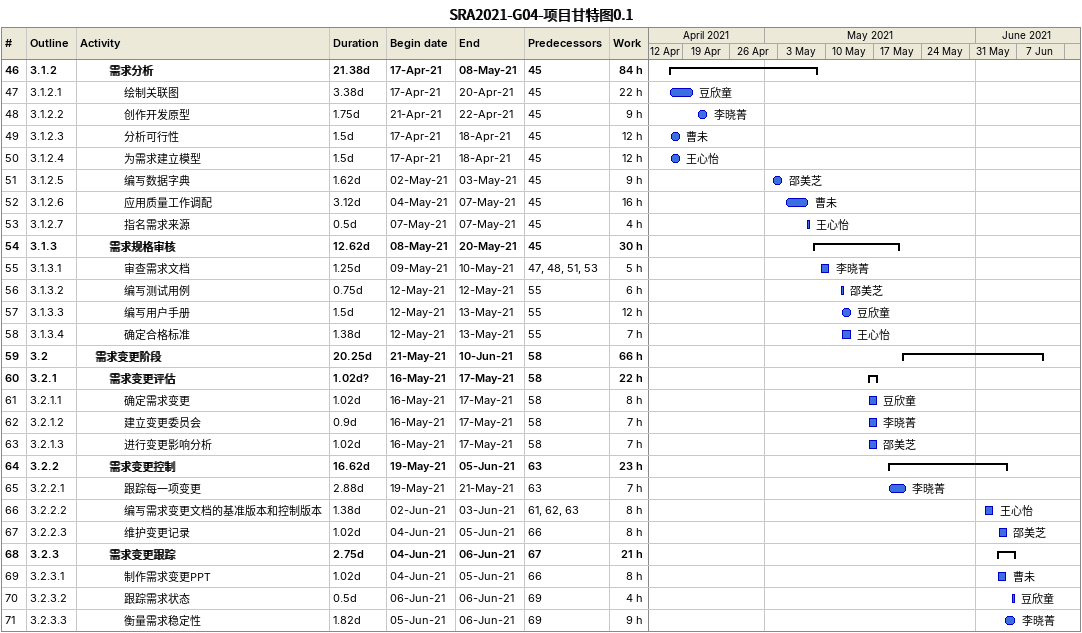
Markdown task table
SRA2021-G04-项目甘特图0.1

| ID | WBS | Task | Duration | Start | Finish | Predecessors | Resources | Work (h) |
|---|---|---|---|---|---|---|---|---|
| 46 | 3.1.2 | **需求分析** | 21.38d | 2021-04-17 | 2021-05-08 | 45 |  | 84 |
| 47 | 3.1.2.1 | 绘制关联图 | 3.38d | 2021-04-17 | 2021-04-20 | 45 | 豆欣童 | 22 |
| 48 | 3.1.2.2 | 创作开发原型 | 1.75d | 2021-04-21 | 2021-04-22 | 45 | 李晓菁 | 9 |
| 49 | 3.1.2.3 | 分析可行性 | 1.5d | 2021-04-17 | 2021-04-18 | 45 | 曹未 | 12 |
| 50 | 3.1.2.4 | 为需求建立模型 | 1.5d | 2021-04-17 | 2021-04-18 | 45 | 王心怡 | 12 |
| 51 | 3.1.2.5 | 编写数据字典 | 1.62d | 2021-05-02 | 2021-05-03 | 45 | 邵美芝 | 9 |
| 52 | 3.1.2.6 | 应用质量工作调配 | 3.12d | 2021-05-04 | 2021-05-07 | 45 | 曹未 | 16 |
| 53 | 3.1.2.7 | 指名需求来源 | 0.5d | 2021-05-07 | 2021-05-07 | 45 | 王心怡 | 4 |
| 54 | 3.1.3 | **需求规格审核** | 12.62d | 2021-05-08 | 2021-05-20 | 45 |  | 30 |
| 55 | 3.1.3.1 | 审查需求文档 | 1.25d | 2021-05-09 | 2021-05-10 | 47, 48, 51, 53 | 李晓菁 | 5 |
| 56 | 3.1.3.2 | 编写测试用例 | 0.75d | 2021-05-12 | 2021-05-12 | 55 | 邵美芝 | 6 |
| 57 | 3.1.3.3 | 编写用户手册 | 1.5d | 2021-05-12 | 2021-05-13 | 55 | 豆欣童 | 12 |
| 58 | 3.1.3.4 | 确定合格标准 | 1.38d | 2021-05-12 | 2021-05-13 | 55 | 王心怡 | 7 |
| 59 | 3.2 | **需求变更阶段** | 20.25d | 2021-05-21 | 2021-06-10 | 58 |  | 66 |
| 60 | 3.2.1 | **需求变更评估** | 1.02d? | 2021-05-16 | 2021-05-17 | 58 |  | 22 |
| 61 | 3.2.1.1 | 确定需求变更 | 1.02d | 2021-05-16 | 2021-05-17 | 58 | 豆欣童 | 8 |
| 62 | 3.2.1.2 | 建立变更委员会 | 0.9d | 2021-05-16 | 2021-05-17 | 58 | 李晓菁 | 7 |
| 63 | 3.2.1.3 | 进行变更影响分析 | 1.02d | 2021-05-16 | 2021-05-17 | 58 | 邵美芝 | 7 |
| 64 | 3.2.2 | **需求变更控制** | 16.62d | 2021-05-19 | 2021-06-05 | 63 |  | 23 |
| 65 | 3.2.2.1 | 跟踪每一项变更 | 2.88d | 2021-05-19 | 2021-05-21 | 63 | 李晓菁 | 7 |
| 66 | 3.2.2.2 | 编写需求变更文档的基准版本和控制版本 | 1.38d | 2021-06-02 | 2021-06-03 | 61, 62, 63 | 王心怡 | 8 |
| 67 | 3.2.2.3 | 维护变更记录 | 1.02d | 2021-06-04 | 2021-06-05 | 66 | 邵美芝 | 8 |
| 68 | 3.2.3 | **需求变更跟踪** | 2.75d | 2021-06-04 | 2021-06-06 | 67 |  | 21 |
| 69 | 3.2.3.1 | 制作需求变更PPT | 1.02d | 2021-06-04 | 2021-06-05 | 66 | 曹未 | 8 |
| 70 | 3.2.3.2 | 跟踪需求状态 | 0.5d | 2021-06-06 | 2021-06-06 | 69 | 豆欣童 | 4 |
| 71 | 3.2.3.3 | 衡量需求稳定性 | 1.82d | 2021-06-05 | 2021-06-06 | 69 | 李晓菁 | 9 |
